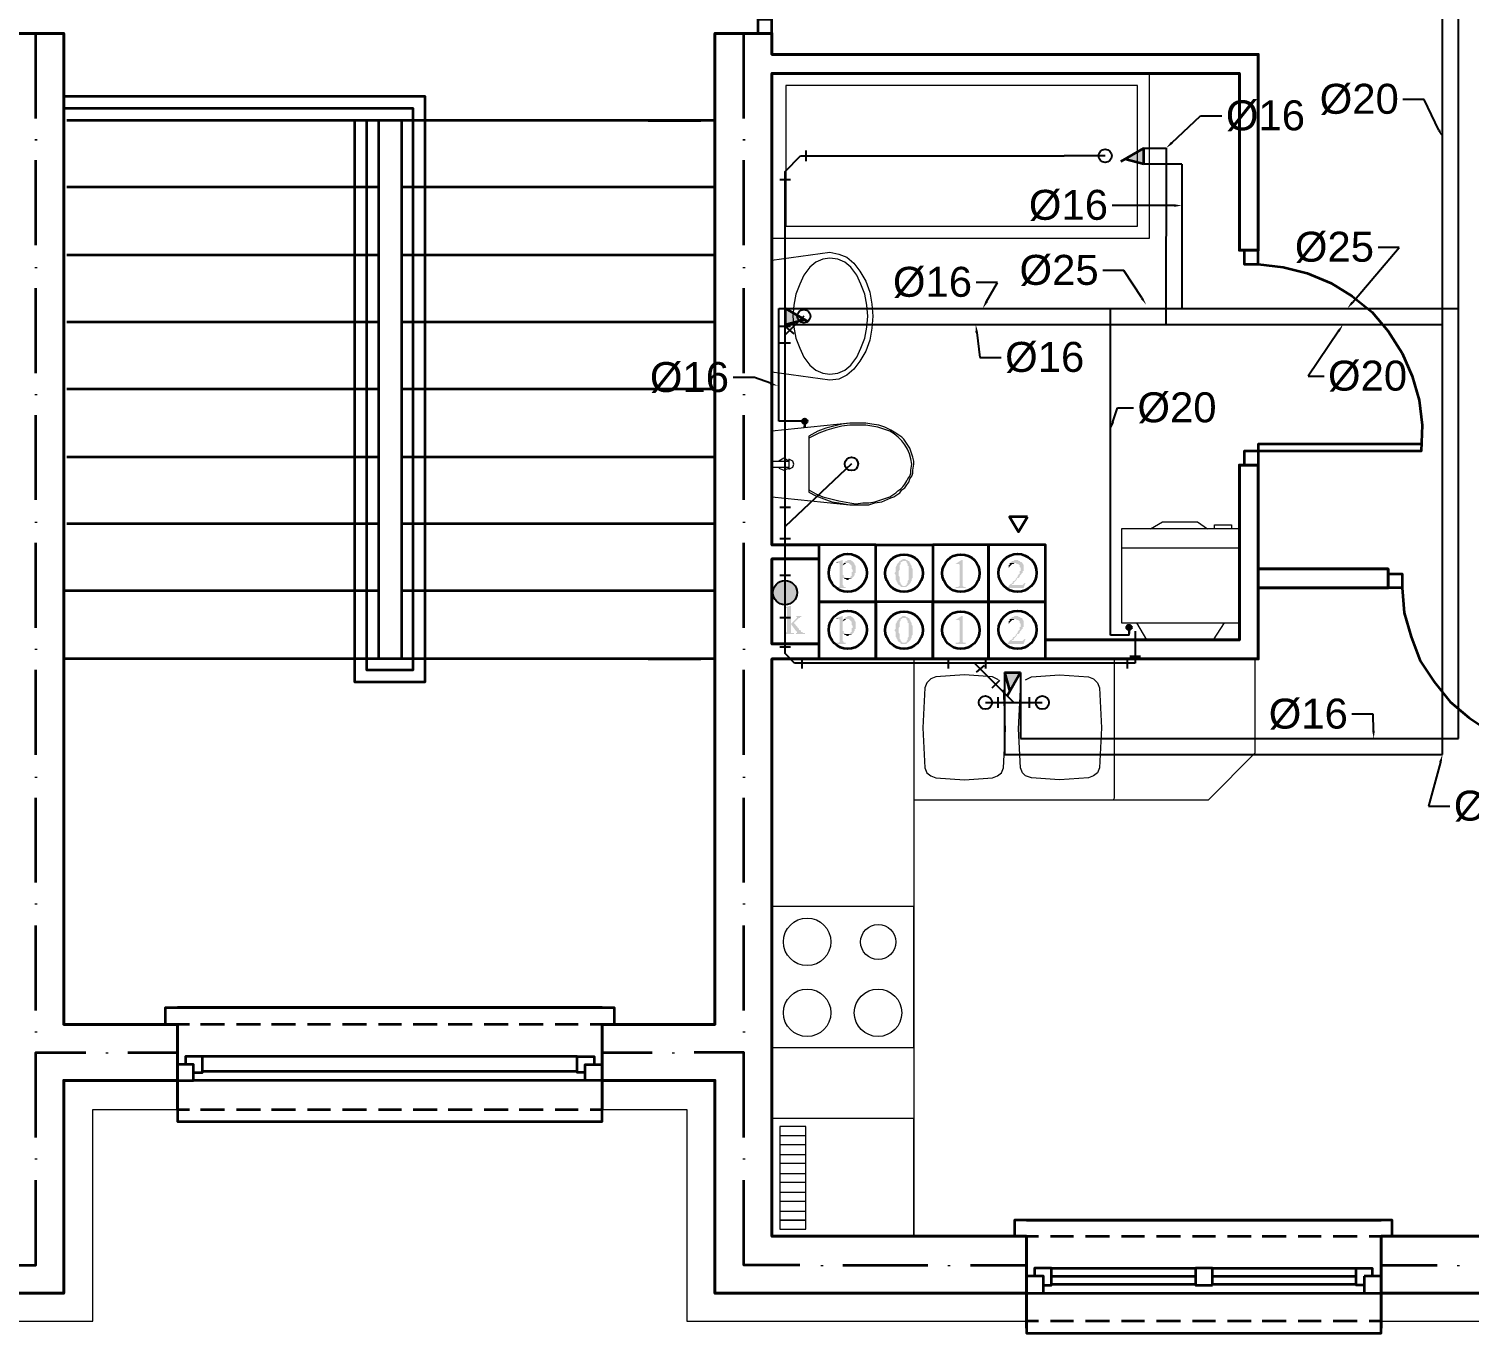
# Model space of a CAD drawing. Header units: millimetres. Extents: x 135 to 13042, y 991 to 8969.
# Drawn here: x 8521 to 9062, y 6294 to 6784 of the extents above; entities that cross this region are included whole.
import ezdxf
from ezdxf import colors
from ezdxf.entities.mleader import LeaderData, LeaderLine
from ezdxf.math import Vec2, Vec3

# ---------------------------------------------------------------- set-up
doc = ezdxf.new("R2010")
doc.units = ezdxf.units.MM
for name, color, linetype in [('baterie', 50, 'Continuous'), ('woda ciepła średnice', 10, 'Continuous'), ('woda zimna średnice', 140, 'Continuous')]:
    doc.layers.add(name, color=color, linetype=linetype)
doc.layers.add('kanalizacja', color=7, linetype='Continuous', true_color=0xb06239)
doc.layers.add('woda ciepła', color=10, linetype='Continuous', lineweight=18)
doc.layers.add('woda zimna', color=140, linetype='Continuous', lineweight=18)
doc.styles.get("Standard").update_dxf_attribs({"font": 'arial.ttf'})

msp = doc.modelspace()

# ---------------------------------------------------------------- hatches: boundary and pattern name
at = {"transparency": 33554559}
for points in [[(8827.09, 6584.25), (8827.09, 6584.25), (8824.84, 6583.49), (8825.21, 6583.12), (8825.59, 6583.12), (8825.96, 6582.75), (8825.96, 6575.62), (8825.96, 6574.87), (8825.96, 6574.5), (8825.96, 6574.5), (8825.59, 6574.12), (8824.84, 6574.12), (8824.84, 6573.75), (8828.21, 6573.75), (8828.21, 6574.12), (8827.46, 6574.12), (8827.46, 6574.5), (8827.09, 6574.87), (8827.09, 6577.49), (8828.21, 6577.49), (8827.84, 6577.87), (8827.46, 6577.87), (8827.46, 6578.62), (8827.09, 6578.62), (8827.09, 6582), (8827.46, 6582.37), (8827.09, 6582.75)], [(8827.46, 6583.12), (8827.46, 6582.75), (8827.09, 6582.75), (8827.46, 6582.37), (8827.84, 6582.75), (8828.21, 6582.75), (8828.21, 6583.12), (8828.96, 6583.12)], [(8829.34, 6584.25), (8828.96, 6584.25), (8828.59, 6583.87), (8828.21, 6583.87), (8827.84, 6583.49), (8827.84, 6583.49), (8827.46, 6583.12), (8829.34, 6583.12), (8829.71, 6582.75), (8830.09, 6582.37), (8830.09, 6582.37), (8830.46, 6582), (8830.46, 6581.25), (8830.46, 6580.87), (8830.84, 6580.5), (8830.84, 6579.75), (8830.46, 6579.75), (8830.46, 6578.25), (8830.09, 6578.25), (8830.09, 6577.87), (8830.09, 6577.87), (8829.71, 6577.49), (8828.96, 6577.49), (8830.46, 6577.12), (8830.46, 6577.49), (8830.84, 6577.49), (8830.84, 6577.87), (8831.21, 6577.87), (8831.21, 6578.25), (8831.59, 6578.62), (8831.59, 6579.37), (8831.96, 6579.37), (8831.96, 6580.87), (8831.96, 6582), (8831.96, 6582), (8831.59, 6582.37), (8831.59, 6582.75), (8831.59, 6582.75), (8831.21, 6583.12), (8831.21, 6583.49), (8830.84, 6583.49), (8830.84, 6583.87), (8830.46, 6583.87), (8830.09, 6584.25), (8829.71, 6584.25)], [(8848.84, 6583.87), (8848.46, 6583.87), (8848.09, 6583.49), (8848.09, 6583.12), (8847.71, 6583.12), (8847.71, 6582.75), (8847.33, 6582.37), (8847.33, 6582), (8847.33, 6582), (8846.96, 6581.62), (8846.96, 6581.25), (8846.96, 6579.75), (8846.58, 6579.37), (8846.58, 6579), (8846.58, 6579), (8846.96, 6578.62), (8846.96, 6577.12), (8846.96, 6576.75), (8847.33, 6576.37), (8847.33, 6576), (8847.33, 6576), (8847.71, 6575.62), (8847.71, 6575.25), (8848.09, 6574.87), (8848.46, 6574.87), (8848.46, 6574.5), (8849.96, 6574.5), (8849.59, 6574.5), (8849.21, 6574.87), (8849.21, 6574.87), (8848.84, 6575.25), (8848.84, 6575.62), (8848.84, 6575.62), (8848.46, 6576), (8848.46, 6577.12), (8848.46, 6577.87), (8848.09, 6578.25), (8848.09, 6579), (8848.09, 6580.12), (8848.46, 6580.5), (8848.46, 6582.37), (8848.84, 6582.75), (8848.84, 6583.49), (8849.21, 6583.49), (8849.59, 6583.87), (8849.96, 6583.87)], [(8849.96, 6584.62), (8849.59, 6584.62), (8849.21, 6584.25), (8848.84, 6584.25), (8848.84, 6583.87), (8850.71, 6583.87), (8851.09, 6583.49), (8851.09, 6583.12), (8851.46, 6582.75), (8851.46, 6582.37), (8851.46, 6582), (8851.84, 6582), (8851.84, 6580.5), (8851.84, 6577.12), (8851.84, 6576.75), (8851.46, 6576.37), (8851.46, 6575.62), (8851.46, 6575.62), (8851.09, 6575.25), (8851.09, 6574.87), (8850.71, 6574.87), (8850.71, 6574.5), (8848.84, 6574.5), (8848.84, 6574.12), (8851.09, 6574.12), (8851.09, 6574.5), (8851.46, 6574.5), (8851.84, 6574.87), (8851.84, 6574.87), (8852.21, 6575.25), (8852.21, 6575.25), (8852.59, 6575.62), (8852.59, 6576), (8852.96, 6576.37), (8852.96, 6576.75), (8852.96, 6577.12), (8853.33, 6577.49), (8853.33, 6579.37), (8853.33, 6580.87), (8853.33, 6580.87), (8852.96, 6581.25), (8852.96, 6582), (8852.96, 6582), (8852.59, 6582.37), (8852.59, 6582.75), (8852.59, 6582.75), (8852.21, 6583.12), (8852.21, 6583.49), (8852.21, 6583.49), (8851.84, 6583.87), (8851.46, 6583.87), (8851.46, 6584.25), (8850.71, 6584.25), (8850.71, 6584.62), (8850.33, 6584.62)], [(8872.08, 6584.25), (8871.71, 6584.25), (8869.46, 6582.75), (8870.58, 6582.75), (8870.96, 6582.37), (8870.96, 6582), (8870.96, 6574.5), (8870.58, 6574.5), (8870.58, 6574.12), (8869.46, 6574.12), (8869.46, 6573.75), (8873.21, 6573.75), (8873.21, 6574.12), (8872.46, 6574.12), (8872.08, 6574.5), (8872.08, 6575.62)], [(8889.71, 6583.12), (8889.71, 6582.37), (8889.33, 6582.37), (8889.33, 6581.25), (8889.33, 6581.25), (8889.71, 6581.62), (8889.71, 6582), (8890.08, 6582), (8890.08, 6582.37), (8890.46, 6582.37), (8890.46, 6582.75), (8891.21, 6582.75), (8891.58, 6583.12), (8891.58, 6583.12)], [(8891.96, 6584.25), (8891.58, 6584.25), (8891.21, 6583.87), (8890.46, 6583.87), (8890.46, 6583.49), (8890.08, 6583.49), (8890.08, 6583.12), (8889.71, 6583.12), (8891.96, 6583.12), (8892.33, 6582.75), (8893.08, 6582.75), (8893.08, 6582.37), (8893.46, 6582.37), (8893.46, 6581.62), (8893.83, 6581.25), (8893.83, 6580.87), (8893.83, 6580.12), (8893.46, 6580.12), (8893.46, 6579), (8893.08, 6579), (8893.08, 6578.62), (8892.7, 6578.25), (8892.7, 6577.87), (8892.7, 6577.87), (8892.33, 6577.49), (8892.33, 6577.49), (8891.96, 6577.12), (8891.96, 6576.75), (8891.58, 6576.75), (8891.58, 6576.37), (8891.21, 6576.37), (8890.83, 6576), (8890.83, 6575.62), (8890.46, 6575.62), (8890.46, 6575.25), (8890.08, 6575.25), (8889.71, 6574.87), (8890.46, 6574.87), (8890.83, 6575.25), (8891.21, 6575.25), (8891.21, 6575.62), (8891.58, 6576), (8891.58, 6576), (8891.96, 6576.37), (8892.33, 6576.75), (8892.33, 6577.12), (8892.7, 6577.49), (8893.08, 6577.49), (8893.46, 6577.87), (8893.46, 6578.25), (8893.83, 6578.62), (8893.83, 6578.62), (8894.21, 6579), (8894.21, 6579.37), (8894.58, 6579.37), (8894.58, 6579.75), (8894.58, 6580.12), (8894.96, 6580.12), (8894.96, 6581.62), (8894.96, 6582.37), (8894.58, 6582.75), (8894.58, 6583.12), (8894.21, 6583.49), (8893.83, 6583.49), (8893.46, 6583.87), (8893.08, 6583.87), (8892.7, 6584.25), (8892.33, 6584.25)], [(8828.21, 6577.49), (8827.09, 6577.49), (8827.46, 6577.49), (8827.84, 6577.12), (8828.21, 6577.12), (8828.59, 6576.75), (8829.34, 6576.75), (8829.34, 6577.12), (8830.46, 6577.12), (8828.96, 6577.49)], [(8895.71, 6575.62), (8895.33, 6575.62), (8894.96, 6575.25), (8894.96, 6575.25), (8894.58, 6574.87), (8889.71, 6574.87), (8889.33, 6574.5), (8889.33, 6574.12), (8888.96, 6574.12), (8888.96, 6573.75), (8894.96, 6573.75)], [(8807.59, 6567), (8807.21, 6567), (8804.96, 6566.25), (8806.09, 6566.25), (8806.09, 6565.88), (8806.09, 6565.5), (8806.09, 6557.25), (8806.09, 6557.25), (8805.71, 6556.87), (8804.96, 6556.87), (8804.96, 6556.5), (8808.71, 6556.5), (8808.71, 6556.87), (8807.59, 6556.87), (8807.59, 6557.25), (8807.59, 6560.25)], [(8812.46, 6563.25), (8809.46, 6563.25), (8809.84, 6562.87), (8809.84, 6562.5), (8809.84, 6562.5), (8809.46, 6562.12), (8809.09, 6561.75), (8807.59, 6560.25), (8809.46, 6557.62), (8809.46, 6557.62), (8809.84, 6557.25), (8809.84, 6556.87), (8809.46, 6556.87), (8809.46, 6556.5), (8812.84, 6556.5), (8812.84, 6556.87), (8812.09, 6556.87), (8811.71, 6557.25), (8811.34, 6557.25), (8811.34, 6557.62), (8810.96, 6558), (8810.59, 6558), (8810.59, 6558.37), (8808.71, 6560.62), (8810.59, 6562.5), (8810.96, 6562.5), (8810.96, 6562.87), (8811.34, 6562.87), (8811.71, 6563.25)], [(8827.09, 6563.25), (8827.09, 6563.25), (8824.84, 6562.5), (8825.21, 6562.12), (8825.59, 6562.12), (8825.96, 6561.75), (8825.96, 6554.62), (8825.96, 6553.87), (8825.96, 6553.5), (8825.96, 6553.5), (8825.59, 6553.13), (8824.84, 6553.13), (8824.84, 6552.75), (8828.21, 6552.75), (8828.21, 6553.13), (8827.46, 6553.13), (8827.46, 6553.5), (8827.09, 6553.87), (8827.09, 6556.5), (8828.21, 6556.5), (8827.84, 6556.87), (8827.46, 6556.87), (8827.46, 6557.62), (8827.09, 6557.62), (8827.09, 6561), (8827.46, 6561.37), (8827.09, 6561.75)], [(8827.46, 6562.12), (8827.46, 6561.75), (8827.09, 6561.75), (8827.46, 6561.37), (8827.84, 6561.75), (8828.21, 6561.75), (8828.21, 6562.12), (8828.96, 6562.12)], [(8829.34, 6563.25), (8828.96, 6563.25), (8828.59, 6562.87), (8828.21, 6562.87), (8827.84, 6562.5), (8827.84, 6562.5), (8827.46, 6562.12), (8829.34, 6562.12), (8829.71, 6561.75), (8830.09, 6561.37), (8830.09, 6561.37), (8830.46, 6561), (8830.46, 6560.25), (8830.46, 6559.87), (8830.84, 6559.5), (8830.84, 6558.75), (8830.46, 6558.75), (8830.46, 6557.25), (8830.09, 6557.25), (8830.09, 6556.87), (8830.09, 6556.87), (8829.71, 6556.5), (8828.96, 6556.5), (8830.46, 6556.13), (8830.46, 6556.5), (8830.84, 6556.5), (8830.84, 6556.87), (8831.21, 6556.87), (8831.21, 6557.25), (8831.59, 6557.62), (8831.59, 6558.37), (8831.96, 6558.37), (8831.96, 6559.87), (8831.96, 6561), (8831.96, 6561), (8831.59, 6561.37), (8831.59, 6561.75), (8831.59, 6561.75), (8831.21, 6562.12), (8831.21, 6562.5), (8830.84, 6562.5), (8830.84, 6562.87), (8830.46, 6562.87), (8830.09, 6563.25), (8829.71, 6563.25)], [(8848.84, 6562.5), (8848.46, 6562.5), (8848.09, 6562.12), (8848.09, 6561.75), (8847.71, 6561.75), (8847.71, 6561.37), (8847.33, 6561), (8847.33, 6560.62), (8847.33, 6560.62), (8846.96, 6560.25), (8846.96, 6559.87), (8846.96, 6558.37), (8846.58, 6558), (8846.58, 6557.62), (8846.58, 6557.62), (8846.96, 6557.25), (8846.96, 6555.75), (8846.96, 6555.38), (8847.33, 6555), (8847.33, 6554.62), (8847.33, 6554.62), (8847.71, 6554.25), (8847.71, 6553.87), (8848.09, 6553.5), (8848.46, 6553.5), (8848.46, 6553.13), (8849.96, 6553.13), (8849.59, 6553.13), (8849.21, 6553.5), (8849.21, 6553.5), (8848.84, 6553.87), (8848.84, 6554.25), (8848.84, 6554.25), (8848.46, 6554.62), (8848.46, 6555.75), (8848.46, 6556.5), (8848.09, 6556.87), (8848.09, 6557.62), (8848.09, 6558.75), (8848.46, 6559.13), (8848.46, 6561), (8848.84, 6561.37), (8848.84, 6562.12), (8849.21, 6562.12), (8849.59, 6562.5), (8849.96, 6562.5)], [(8849.96, 6563.25), (8849.59, 6563.25), (8849.21, 6562.87), (8848.84, 6562.87), (8848.84, 6562.5), (8850.71, 6562.5), (8851.09, 6562.12), (8851.09, 6561.75), (8851.46, 6561.37), (8851.46, 6561), (8851.46, 6560.62), (8851.84, 6560.62), (8851.84, 6559.13), (8851.84, 6555.75), (8851.84, 6555.38), (8851.46, 6555), (8851.46, 6554.25), (8851.46, 6554.25), (8851.09, 6553.87), (8851.09, 6553.5), (8850.71, 6553.5), (8850.71, 6553.13), (8848.84, 6553.13), (8848.84, 6552.75), (8851.09, 6552.75), (8851.09, 6553.13), (8851.46, 6553.13), (8851.84, 6553.5), (8851.84, 6553.5), (8852.21, 6553.87), (8852.21, 6553.87), (8852.59, 6554.25), (8852.59, 6554.62), (8852.96, 6555), (8852.96, 6555.38), (8852.96, 6555.75), (8853.33, 6556.13), (8853.33, 6558), (8853.33, 6559.5), (8853.33, 6559.5), (8852.96, 6559.87), (8852.96, 6560.62), (8852.96, 6560.62), (8852.59, 6561), (8852.59, 6561.37), (8852.59, 6561.37), (8852.21, 6561.75), (8852.21, 6562.12), (8852.21, 6562.12), (8851.84, 6562.5), (8851.46, 6562.5), (8851.46, 6562.87), (8850.71, 6562.87), (8850.71, 6563.25), (8850.33, 6563.25)], [(8872.08, 6563.25), (8871.71, 6563.25), (8869.46, 6561.75), (8870.58, 6561.75), (8870.96, 6561.37), (8870.96, 6561), (8870.96, 6553.5), (8870.58, 6553.5), (8870.58, 6553.13), (8869.46, 6553.13), (8869.46, 6552.75), (8873.21, 6552.75), (8873.21, 6553.13), (8872.46, 6553.13), (8872.08, 6553.5), (8872.08, 6554.62)], [(8889.71, 6562.12), (8889.71, 6561.37), (8889.33, 6561.37), (8889.33, 6560.25), (8889.33, 6560.25), (8889.71, 6560.62), (8889.71, 6561), (8890.08, 6561), (8890.08, 6561.37), (8890.46, 6561.37), (8890.46, 6561.75), (8891.21, 6561.75), (8891.58, 6562.12), (8891.58, 6562.12)], [(8891.96, 6563.25), (8891.58, 6563.25), (8891.21, 6562.87), (8890.46, 6562.87), (8890.46, 6562.5), (8890.08, 6562.5), (8890.08, 6562.12), (8889.71, 6562.12), (8891.96, 6562.12), (8892.33, 6561.75), (8893.08, 6561.75), (8893.08, 6561.37), (8893.46, 6561.37), (8893.46, 6560.62), (8893.83, 6560.25), (8893.83, 6559.87), (8893.83, 6559.13), (8893.46, 6559.13), (8893.46, 6558), (8893.08, 6558), (8893.08, 6557.62), (8892.7, 6557.25), (8892.7, 6556.87), (8892.7, 6556.87), (8892.33, 6556.5), (8892.33, 6556.5), (8891.96, 6556.13), (8891.96, 6555.75), (8891.58, 6555.75), (8891.58, 6555.38), (8891.21, 6555.38), (8890.83, 6555), (8890.83, 6554.62), (8890.46, 6554.62), (8890.46, 6554.25), (8890.08, 6554.25), (8889.71, 6553.87), (8890.46, 6553.87), (8890.83, 6554.25), (8891.21, 6554.25), (8891.21, 6554.62), (8891.58, 6555), (8891.58, 6555), (8891.96, 6555.38), (8892.33, 6555.75), (8892.33, 6556.13), (8892.7, 6556.5), (8893.08, 6556.5), (8893.46, 6556.87), (8893.46, 6557.25), (8893.83, 6557.62), (8893.83, 6557.62), (8894.21, 6558), (8894.21, 6558.37), (8894.58, 6558.37), (8894.58, 6558.75), (8894.58, 6559.13), (8894.96, 6559.13), (8894.96, 6560.62), (8894.96, 6561.37), (8894.58, 6561.75), (8894.58, 6562.12), (8894.21, 6562.5), (8893.83, 6562.5), (8893.46, 6562.87), (8893.08, 6562.87), (8892.7, 6563.25), (8892.33, 6563.25)], [(8828.21, 6556.5), (8827.09, 6556.5), (8827.46, 6556.5), (8827.84, 6556.13), (8828.21, 6556.13), (8828.59, 6555.75), (8829.34, 6555.75), (8829.34, 6556.13), (8830.46, 6556.13), (8828.96, 6556.5)], [(8895.71, 6554.62), (8895.33, 6554.62), (8894.96, 6554.25), (8894.96, 6554.25), (8894.58, 6553.87), (8889.71, 6553.87), (8889.33, 6553.5), (8889.33, 6553.13), (8888.96, 6553.13), (8888.96, 6552.75), (8894.96, 6552.75)]]:
    msp.add_hatch(color=256, dxfattribs=at).paths.add_polyline_path(points)
at = {"layer": 'baterie', "lineweight": 35}
h = msp.add_hatch(color=256, dxfattribs=at)
h.dxf.hatch_style = 1
h.paths.add_polyline_path([(8933, 6734.64), (8940.12, 6732.75), (8940.12, 6738.75)])
h = msp.add_hatch(color=256, dxfattribs=at)
h.dxf.hatch_style = 1
h.paths.add_polyline_path([(8805.62, 6678.62), (8805.62, 6672.62), (8812.74, 6674.5)])
h = msp.add_hatch(color=256, dxfattribs=at)
h.dxf.hatch_style = 1
h.paths.add_polyline_path([(8893.85, 6541.98), (8887.85, 6541.98), (8889.74, 6534.85)])
at = {"layer": 'kanalizacja', "lineweight": 25}
h = msp.add_hatch(color=256, dxfattribs=at)
h.dxf.hatch_style = 1
h.paths.add_polyline_path([(8805.39, 6571.97), (8805.39, 6576.5, 0.414214), (8800.87, 6571.97, 0.414214), (8805.39, 6567.45)])
h.paths.add_polyline_path([(8805.39, 6576.5), (8805.39, 6571.97), (8805.39, 6567.45, 0.414214), (8809.92, 6571.97, 0.414214)])
at = {"layer": 'woda zimna', "lineweight": 25}
h = msp.add_hatch(color=256, dxfattribs=at)
h.dxf.hatch_style = 1
edge = h.paths.add_edge_path()
edge.add_arc((8812.77, 6636.28), 1, 0, 360)
h = msp.add_hatch(color=256, dxfattribs=at)
h.dxf.hatch_style = 1
edge = h.paths.add_edge_path()
edge.add_arc((8934.56, 6558.92), 1, 0, 360)

# ---------------------------------------------------------------- linework, layer by layer
at = {"lineweight": 35}
for points in [[(8795.21, 6781.85), (8800.47, 6781.85), (8800.47, 6787.1), (8795.21, 6787.1)], [(8921.2, 6773.98), (8941.08, 6773.98)], [(8941.83, 6766.86), (8921.95, 6766.86)], [(8983.07, 6754.11), (8983.07, 6734.24)], [(8975.95, 6733.49), (8975.95, 6753.36)], [(8896.46, 6600.37), (8889.71, 6600.37), (8893.08, 6594.75)], [(8818.09, 6589.87), (8818.09, 6568.5), (8839.46, 6568.5), (8839.46, 6589.87), (8860.84, 6589.87), (8860.84, 6568.5), (8839.46, 6568.5), (8839.46, 6589.87)], [(8860.84, 6589.87), (8860.84, 6568.5), (8881.83, 6568.5), (8881.83, 6589.87)], [(8881.83, 6589.87), (8881.83, 6568.5), (8903.21, 6568.5), (8903.21, 6589.87)], [(8818.09, 6568.5), (8818.09, 6547.13), (8839.46, 6547.13), (8839.46, 6568.5)], [(8839.46, 6568.5), (8839.46, 6547.13), (8860.83, 6547.13), (8860.83, 6568.5)], [(8860.84, 6568.5), (8860.84, 6547.13), (8881.83, 6547.13), (8881.83, 6568.5)], [(8881.83, 6568.5), (8881.83, 6547.13), (8903.21, 6547.13), (8903.21, 6568.5)], [(8921.2, 6554.25), (8941.08, 6554.25)], [(8965.83, 6312.02), (8965.83, 6318.39), (8962.45, 6318.39), (8959.45, 6318.39), (8959.45, 6312.02), (8962.45, 6312.02)], [(8896.08, 6315.39), (8896.08, 6309.02), (8902.46, 6309.02), (8902.46, 6315.39)], [(9022.82, 6315.39), (9022.82, 6309.02), (9029.2, 6309.02), (9029.2, 6315.39)]]:
    msp.add_lwpolyline(points, close=True, dxfattribs=at)
at = {"lineweight": 40}
for points in [[(8495.99, 6589.87), (8513.61, 6589.87), (8513.61, 6766.86), (8338.13, 6766.86), (8338.13, 6700.48), (8331, 6700.48), (8331, 6773.98), (8513.61, 6773.98), (8513.61, 6781.85), (8534.61, 6781.85), (8534.61, 6409.89), (8577.36, 6409.89), (8577.36, 6378.02)], [(8818.09, 6589.87), (8800.47, 6589.87), (8800.47, 6766.86), (8975.95, 6766.86), (8975.95, 6700.48), (8983.07, 6700.48), (8983.07, 6773.98), (8800.47, 6773.98), (8800.47, 6781.85), (8779.09, 6781.85), (8779.09, 6409.89), (8736.72, 6409.89), (8736.72, 6378.02)], [(8800.47, 6663.74), (8800.47, 6624)], [(9249.68, 6431.26), (9249.68, 6463.13), (9145.81, 6463.13), (9145.81, 6636.74), (9124.81, 6636.74), (9124.81, 6330.39), (9029.2, 6330.39), (9029.2, 6298.52)], [(8896.08, 6298.52), (8896.08, 6330.39), (8800.47, 6330.39), (8800.47, 6547.12), (8983.07, 6547.12), (8983.07, 6619.87), (8975.95, 6619.87), (8975.95, 6554.25), (8903.21, 6554.25)], [(8818.09, 6552.75), (8800.47, 6552.75), (8800.47, 6584.62), (8818.09, 6584.62)], [(8983.07, 6580.87), (9031.82, 6580.87), (9031.82, 6573.75), (8983.07, 6573.75)], [(9029.2, 6309.02), (9145.81, 6309.02), (9145.81, 6441.76), (9249.68, 6441.76)], [(8418, 6309.02), (8534.61, 6309.02), (8534.61, 6388.89), (8577.36, 6388.89)], [(8896.08, 6309.02), (8779.09, 6309.02), (8779.09, 6388.89), (8736.72, 6388.89)]]:
    msp.add_lwpolyline(points, dxfattribs=at)
at = {"lineweight": 35}
for points in [[(8524.12, 6749.98), (8524.12, 6781.85)], [(8789.97, 6749.98), (8789.97, 6781.85)], [(8950.45, 6766.86), (8970.32, 6766.86)], [(8643.73, 6749.23), (8643.73, 6538.5), (8670.35, 6538.5), (8670.35, 6758.23), (8534.61, 6758.23)], [(8800.47, 6734.24), (8800.47, 6754.11)], [(8648.23, 6749.23), (8648.23, 6543), (8665.85, 6543), (8665.85, 6753.73), (8534.61, 6753.73)], [(8779.09, 6749.23), (8535.74, 6749.23)], [(8652.73, 6749.23), (8652.73, 6547.12)], [(8661.35, 6749.23), (8661.35, 6547.12)], [(8753.97, 6749.23), (8773.84, 6749.23)], [(8524.12, 6742.11), (8524.12, 6741.73)], [(8789.97, 6742.11), (8789.97, 6741.73)], [(8524.12, 6702.36), (8524.12, 6734.24)], [(8789.97, 6702.36), (8789.97, 6734.24)], [(8652.73, 6724.11), (8535.74, 6724.11)], [(8779.09, 6724.11), (8661.35, 6724.11)], [(8980.45, 6695.24), (8983.07, 6695.24), (8983.07, 6700.48), (8977.82, 6700.48), (8977.82, 6695.24), (8983.07, 6695.24), (8992.45, 6694.11), (9001.45, 6691.86), (9010.45, 6688.11), (9018.32, 6683.24), (9025.82, 6677.24), (9031.82, 6670.11), (9037.07, 6661.86), (9040.82, 6653.24), (9043.45, 6644.24), (9044.57, 6634.87), (9044.19, 6625.12), (8983.07, 6625.12), (8977.82, 6625.12), (8977.82, 6619.87)], [(8652.73, 6698.61), (8535.74, 6698.61)], [(8779.09, 6698.61), (8661.35, 6698.61)], [(8524.12, 6694.11), (8524.12, 6693.74)], [(8789.97, 6694.11), (8789.97, 6693.74)], [(8524.12, 6654.36), (8524.12, 6686.24)], [(8789.97, 6654.36), (8789.97, 6686.24)], [(8652.73, 6673.49), (8535.74, 6673.49)], [(8779.09, 6673.49), (8661.35, 6673.49)], [(8524.12, 6646.49), (8524.12, 6646.12)], [(8652.73, 6648.36), (8535.74, 6648.36)], [(8779.09, 6648.36), (8661.35, 6648.36)], [(8789.97, 6646.49), (8789.97, 6646.12)], [(8524.12, 6606.74), (8524.12, 6638.61)], [(8789.97, 6606.74), (8789.97, 6638.61)], [(9044.19, 6627.74), (8983.07, 6627.74), (8983.07, 6619.87)], [(8652.73, 6622.87), (8535.74, 6622.87)], [(8779.09, 6622.87), (8661.35, 6622.87)], [(8800.47, 6601.5), (8800.47, 6621.37)], [(8975.95, 6619.87), (8975.95, 6600.75)], [(8524.12, 6598.5), (8524.12, 6598.12)], [(8652.73, 6597.74), (8535.74, 6597.74)], [(8779.09, 6597.74), (8661.35, 6597.74)], [(8789.97, 6598.5), (8789.97, 6598.12)], [(8524.12, 6558.75), (8524.12, 6590.62)], [(8789.97, 6558.75), (8789.97, 6590.62)], [(9037.07, 6576.37), (9037.07, 6573.75), (9031.82, 6573.75), (9031.82, 6579), (9037.07, 6579), (9037.07, 6573.75), (9037.82, 6564.37), (9040.44, 6555.38), (9043.82, 6546.38), (9049.07, 6538.5), (9055.07, 6531), (9062.19, 6525), (9070.07, 6519.75), (9079.07, 6516), (9088.07, 6513.38), (9097.44, 6512.25), (9106.81, 6512.62), (9106.81, 6573.75), (9106.81, 6579), (9112.06, 6579)], [(8652.73, 6572.62), (8534.61, 6572.62)], [(8779.09, 6572.62), (8661.35, 6572.62)], [(9002.2, 6573.75), (9022.07, 6573.75)], [(8524.12, 6550.87), (8524.12, 6550.5)], [(8789.97, 6550.87), (8789.97, 6550.5)], [(8779.09, 6547.12), (8534.61, 6547.12)], [(8773.09, 6547.12), (8753.22, 6547.12)], [(8753.97, 6547.12), (8773.84, 6547.12)], [(8863.46, 6547.12), (8883.33, 6547.12)], [(8921.95, 6547.12), (8941.83, 6547.12)], [(8931.33, 6547.12), (8931.33, 6546.75)], [(8524.12, 6511.13), (8524.12, 6543)], [(8789.97, 6511.13), (8789.97, 6543)], [(8524.12, 6502.88), (8524.12, 6502.5)], [(8789.97, 6502.88), (8789.97, 6502.5)], [(8524.12, 6463.13), (8524.12, 6495)], [(8789.97, 6463.13), (8789.97, 6495)], [(8524.12, 6455.26), (8524.12, 6454.88)], [(8789.97, 6455.26), (8789.97, 6454.88)], [(8524.12, 6415.13), (8524.12, 6447.01)], [(8789.97, 6415.13), (8789.97, 6447.01)], [(8581.86, 6409.89), (8572.86, 6409.89), (8572.86, 6416.26), (8741.22, 6416.26), (8741.22, 6409.89), (8732.22, 6409.89)], [(8736.72, 6416.26), (8577.36, 6416.26)], [(8577.36, 6409.89), (8577.36, 6373.51), (8736.72, 6373.51), (8736.72, 6409.89)], [(8594.98, 6409.89), (8585.98, 6409.89)], [(8608.48, 6409.89), (8599.48, 6409.89)], [(8621.61, 6409.89), (8612.61, 6409.89)], [(8634.73, 6409.89), (8626.1, 6409.89)], [(8648.23, 6409.89), (8639.23, 6409.89)], [(8661.35, 6409.89), (8652.73, 6409.89)], [(8674.85, 6409.89), (8665.85, 6409.89)], [(8687.97, 6409.89), (8678.97, 6409.89)], [(8701.47, 6409.89), (8692.48, 6409.89)], [(8714.59, 6409.89), (8705.6, 6409.89)], [(8727.72, 6409.89), (8719.1, 6409.89)], [(8773.09, 6409.89), (8753.22, 6409.89)], [(8524.12, 6407.26), (8524.12, 6406.89)], [(8789.97, 6407.26), (8789.97, 6406.89)], [(8524.12, 6367.52), (8524.12, 6399.38), (8542.86, 6399.38)], [(8550.74, 6399.38), (8550.74, 6399.01)], [(8558.61, 6399.38), (8577.36, 6399.38)], [(8583.36, 6391.89), (8586.73, 6391.89), (8586.73, 6397.89), (8580.36, 6397.89), (8580.36, 6394.89)], [(8727.35, 6397.89), (8586.73, 6397.89)], [(8730.34, 6391.89), (8727.35, 6391.89), (8727.35, 6397.89), (8733.72, 6397.89), (8733.72, 6394.89)], [(8736.72, 6399.38), (8755.47, 6399.38)], [(8763.34, 6399.38), (8763.34, 6399.01)], [(8789.97, 6367.52), (8789.97, 6399.38), (8771.22, 6399.38)], [(8577.36, 6388.89), (8583.36, 6388.89), (8583.36, 6394.89), (8577.36, 6394.89)], [(8727.35, 6392.26), (8586.73, 6392.26)], [(8736.72, 6388.89), (8730.34, 6388.89), (8730.34, 6394.89), (8736.72, 6394.89)], [(8730.34, 6388.89), (8583.36, 6388.89)], [(8577.36, 6378.02), (8581.86, 6378.02)], [(8585.98, 6378.02), (8594.98, 6378.02)], [(8599.48, 6378.02), (8608.48, 6378.02)], [(8612.61, 6378.02), (8621.61, 6378.02)], [(8626.1, 6378.02), (8634.73, 6378.02)], [(8639.23, 6378.02), (8648.23, 6378.02)], [(8652.73, 6378.02), (8661.35, 6378.02)], [(8665.85, 6378.02), (8674.85, 6378.02)], [(8678.97, 6378.02), (8687.97, 6378.02)], [(8692.48, 6378.02), (8701.47, 6378.02)], [(8705.6, 6378.02), (8714.59, 6378.02)], [(8719.1, 6378.02), (8727.72, 6378.02)], [(8732.22, 6378.02), (8736.72, 6378.02)], [(8524.12, 6359.64), (8524.12, 6359.27)], [(8789.97, 6359.64), (8789.97, 6359.27)], [(8502.74, 6319.52), (8524.12, 6319.52), (8524.12, 6351.39)], [(8810.96, 6319.52), (8789.97, 6319.52), (8789.97, 6351.39)], [(9024.69, 6330.39), (9033.32, 6330.39), (9033.32, 6336.39), (8891.58, 6336.39), (8891.58, 6330.39), (8900.58, 6330.39)], [(8896.08, 6336.39), (9029.2, 6336.39)], [(8882.58, 6330.39), (8862.71, 6330.39)], [(8896.08, 6295.89), (8896.08, 6330.39), (8896.08, 6294.02), (9029.2, 6294.02), (9029.2, 6330.39), (9029.2, 6295.89)], [(8905.08, 6330.39), (8913.71, 6330.39)], [(8918.2, 6330.39), (8927.2, 6330.39)], [(8931.7, 6330.39), (8940.33, 6330.39)], [(8944.83, 6330.39), (8953.82, 6330.39)], [(8958.33, 6330.39), (8966.95, 6330.39)], [(8971.45, 6330.39), (8980.45, 6330.39)], [(8984.58, 6330.39), (8993.57, 6330.39)], [(8998.07, 6330.39), (9006.7, 6330.39)], [(9011.2, 6330.39), (9020.2, 6330.39)], [(8819.21, 6319.52), (8819.21, 6319.14)], [(8827.09, 6319.52), (8858.96, 6319.52)], [(8866.83, 6319.52), (8866.83, 6319.14)], [(8875.08, 6319.52), (8896.08, 6319.52)], [(8905.45, 6318.39), (8899.08, 6318.39), (8899.08, 6315.39)], [(8902.45, 6312.02), (8905.45, 6312.02), (8905.45, 6318.39), (8959.45, 6318.39)], [(8965.83, 6318.39), (9019.82, 6318.39)], [(9022.82, 6312.02), (9019.82, 6312.02), (9019.82, 6318.39), (9025.82, 6318.39), (9025.82, 6315.39)], [(9029.2, 6319.52), (9050.19, 6319.52)], [(9058.07, 6319.52), (9058.07, 6319.14)], [(8905.45, 6315.39), (8959.45, 6315.39)], [(8905.45, 6312.4), (8959.45, 6312.4)], [(8965.83, 6315.39), (9019.82, 6315.39)], [(8965.83, 6312.4), (9019.82, 6312.4)], [(8902.45, 6309.02), (9022.82, 6309.02)], [(8900.58, 6298.52), (8896.08, 6298.52)], [(8913.71, 6298.52), (8905.08, 6298.52)], [(8927.2, 6298.52), (8918.2, 6298.52)], [(8940.33, 6298.52), (8931.7, 6298.52)], [(8953.82, 6298.52), (8944.83, 6298.52)], [(8966.95, 6298.52), (8958.33, 6298.52)], [(8980.45, 6298.52), (8971.45, 6298.52)], [(8993.57, 6298.52), (8984.58, 6298.52)], [(9006.7, 6298.52), (8998.07, 6298.52)], [(9020.2, 6298.52), (9011.2, 6298.52)], [(9029.2, 6298.52), (9024.69, 6298.52)]]:
    msp.add_lwpolyline(points, dxfattribs=at)
at = {"lineweight": 9}
for points in [[(8942.2, 6704.99), (8942.2, 6766.86), (8800.47, 6766.86), (8800.47, 6704.99)], [(8937.7, 6709.48), (8937.7, 6762.36), (8805.71, 6762.36), (8805.71, 6709.48)], [(8800.47, 6696.74), (8822.21, 6699.74), (8825.59, 6698.99), (8828.59, 6697.86), (8831.21, 6695.61), (8833.46, 6692.61), (8835.71, 6688.86), (8837.21, 6684.74), (8837.96, 6680.24), (8838.34, 6675.74), (8837.96, 6671.24), (8837.21, 6666.74), (8835.71, 6662.62), (8833.46, 6658.87), (8831.21, 6655.87), (8828.59, 6653.62), (8825.59, 6652.11), (8822.21, 6651.74), (8800.47, 6654.74)], [(8836.09, 6679.86), (8835.34, 6683.99), (8833.84, 6687.74), (8832.34, 6691.11), (8830.09, 6694.11), (8827.84, 6695.99), (8825.21, 6697.11), (8822.21, 6697.49), (8819.59, 6697.11), (8816.96, 6695.99), (8814.71, 6694.11), (8812.46, 6691.11), (8810.96, 6687.74), (8809.46, 6683.99), (8808.71, 6679.86), (8808.34, 6675.74), (8808.71, 6671.61), (8809.46, 6667.49), (8810.96, 6663.74), (8812.46, 6660.37), (8814.71, 6657.36), (8816.96, 6655.49), (8819.59, 6654.36), (8822.21, 6653.99), (8825.21, 6654.36), (8827.84, 6655.49), (8830.09, 6657.36), (8832.34, 6660.37), (8833.84, 6663.74), (8835.34, 6667.49), (8836.09, 6671.61), (8836.46, 6675.74)], [(8806.84, 6622.12), (8806.84, 6618.37), (8808.34, 6619.12), (8808.71, 6620.24), (8808.34, 6621.37)], [(8975.95, 6595.87), (8931.7, 6595.87), (8931.7, 6560.62), (8975.95, 6560.62)], [(8853.71, 6546.38), (8853.71, 6495), (8853.71, 6494.26), (8854.46, 6494.26), (8927.95, 6494.26), (8928.7, 6494.26), (8929.08, 6495), (8929.08, 6546.38), (8928.7, 6547.12), (8927.95, 6547.12), (8853.71, 6547.12)], [(8800.47, 6454.13), (8800.47, 6401.26), (8853.71, 6401.26), (8853.71, 6454.13)], [(8800.47, 6374.64), (8800.47, 6330.39), (8853.71, 6330.39), (8853.71, 6374.64)], [(8803.47, 6371.64), (8803.47, 6333.02), (8813.22, 6333.02), (8813.22, 6371.64)], [(8813.22, 6336.39), (8803.47, 6336.39)]]:
    msp.add_lwpolyline(points, close=True, dxfattribs=at)
for points in [[(8800.47, 6654.74), (8800.47, 6654.36)], [(8829.71, 6635.62), (8800.47, 6632.61), (8800.47, 6607.87), (8829.71, 6604.87), (8836.84, 6604.87), (8839.09, 6605.62), (8841.71, 6605.99), (8845.09, 6607.49), (8846.21, 6607.87), (8847.33, 6608.62), (8848.46, 6609.37), (8849.21, 6610.5), (8850.33, 6611.25), (8851.09, 6612.37), (8851.84, 6613.49), (8852.21, 6614.62), (8852.96, 6615.74), (8853.33, 6616.87), (8853.33, 6617.99), (8853.71, 6620.24), (8853.71, 6621.37), (8853.33, 6622.87), (8852.96, 6624), (8852.59, 6625.12), (8852.21, 6626.24), (8851.46, 6627.37), (8850.71, 6628.49), (8849.96, 6629.62), (8849.21, 6630.37), (8848.09, 6631.12), (8846.96, 6631.87), (8845.09, 6632.99)], [(8853.71, 6620.24), (8853.71, 6621.37), (8853.33, 6622.87), (8852.96, 6624), (8852.59, 6625.12), (8852.21, 6626.24), (8851.46, 6627.37), (8850.71, 6628.49), (8849.96, 6629.62), (8849.21, 6630.37), (8848.09, 6631.12), (8846.96, 6631.87), (8845.09, 6632.99), (8842.84, 6634.12), (8840.58, 6634.87), (8837.96, 6635.24), (8835.71, 6635.62), (8829.71, 6635.62), (8826.71, 6635.24), (8823.71, 6634.49), (8820.71, 6633.74), (8817.71, 6632.61), (8814.34, 6630.74), (8814.34, 6609.74), (8816.96, 6608.25), (8819.96, 6607.12), (8822.96, 6605.99), (8825.59, 6605.62), (8829.71, 6604.87)], [(8800.47, 6617.99), (8800.84, 6617.99), (8800.84, 6622.49), (8800.47, 6622.49)], [(8800.84, 6621.37), (8806.84, 6621.37), (8804.96, 6622.49), (8803.09, 6621.37)], [(8800.84, 6619.12), (8806.84, 6619.12)], [(8803.09, 6618.74), (8804.96, 6617.99), (8806.84, 6618.74)], [(8942.58, 6595.87), (8947.08, 6598.5), (8960.2, 6598.5), (8963.95, 6595.87)], [(8966.57, 6595.87), (8966.57, 6597.37), (8972.95, 6597.37), (8972.95, 6595.87)], [(8931.7, 6588.75), (8975.95, 6588.75)], [(8937.33, 6560.62), (8941.08, 6554.25), (8966.2, 6554.25), (8970.32, 6560.62)], [(8853.71, 6547.12), (8853.71, 6330.39)], [(8853.71, 6494.26), (8964.33, 6494.26), (8981.95, 6511.88), (8981.95, 6547.12)], [(8885.58, 6539.25), (8883.33, 6540.38), (8872.83, 6541.12), (8861.96, 6540.38), (8860.08, 6539.63), (8858.59, 6538.12), (8857.84, 6536.25), (8857.08, 6521.25), (8857.84, 6506.25), (8858.59, 6504.38), (8860.08, 6503.25), (8861.96, 6502.5), (8872.83, 6501.75), (8883.33, 6502.5), (8885.21, 6503.25), (8886.71, 6504.38), (8887.46, 6506.25), (8888.21, 6520.88), (8887.46, 6535.5)], [(8895.71, 6539.25), (8897.96, 6540.38), (8908.45, 6541.12), (8919.33, 6540.38), (8921.2, 6539.63), (8922.7, 6538.12), (8923.46, 6536.25), (8924.2, 6521.25), (8923.46, 6506.25), (8922.7, 6504.38), (8921.2, 6503.25), (8919.33, 6502.5), (8908.45, 6501.75), (8897.96, 6502.5), (8895.71, 6503.25), (8894.58, 6504.38), (8893.83, 6506.25), (8893.08, 6520.88), (8893.83, 6535.5)], [(9029.2, 6298.52), (9156.69, 6298.52), (9156.69, 6431.26), (9249.68, 6431.26)], [(8418, 6298.52), (8545.48, 6298.52), (8545.48, 6378.02), (8577.36, 6378.02)], [(8736.72, 6378.02), (8768.59, 6378.02), (8768.59, 6298.52), (8896.08, 6298.52)], [(8803.47, 6368.27), (8813.22, 6368.27)], [(8803.47, 6364.89), (8813.22, 6364.89)], [(8803.47, 6361.14), (8813.22, 6361.14)], [(8803.47, 6357.77), (8813.22, 6357.77)], [(8803.47, 6354.01), (8813.22, 6354.01)], [(8803.47, 6350.64), (8813.22, 6350.64)], [(8803.47, 6346.89), (8813.22, 6346.89)], [(8803.47, 6343.52), (8813.22, 6343.52)], [(8803.47, 6339.77), (8813.22, 6339.77)], [(8803.47, 6333.02), (8813.22, 6333.02)]]:
    msp.add_lwpolyline(points, dxfattribs=at)
msp.add_lwpolyline([(8814.34, 6610.5), (8816.96, 6608.99), (8819.59, 6607.87), (8822.59, 6607.12), (8825.59, 6606.37), (8829.71, 6605.62), (8831.96, 6605.25), (8834.58, 6605.62), (8836.84, 6605.62), (8839.09, 6605.99), (8841.34, 6606.74), (8844.71, 6607.87), (8845.84, 6608.62), (8846.96, 6609.37), (8847.71, 6610.12), (8848.84, 6610.87), (8849.59, 6611.62), (8850.33, 6612.74), (8851.09, 6613.87), (8851.46, 6614.62), (8852.21, 6615.74), (8852.59, 6616.87), (8852.59, 6617.99), (8852.96, 6620.24, 0.253128), (8844.71, 6632.61), (8842.46, 6633.37), (8840.21, 6634.12), (8837.96, 6634.49), (8835.71, 6634.87), (8829.71, 6634.87), (8826.71, 6634.49), (8823.71, 6633.74), (8821.09, 6632.99), (8818.09, 6631.87), (8814.34, 6629.99)], format="xyb", dxfattribs=at)
at = {"lineweight": 35}
for centre, radius in [((8828.95, 6579.39), 7.14), ((8892.7, 6579.39), 7.14), ((8850.06, 6579.28), 7.03), ((8871.43, 6579.28), 7.03), ((8828.95, 6558.01), 7.14), ((8850.06, 6557.9), 7.03), ((8871.43, 6557.9), 7.03), ((8892.69, 6558.01), 7.14)]:
    msp.add_circle(centre, radius, dxfattribs=at)
at = {"lineweight": 9}
for centre, radius in [((8813.69, 6440.9), 8.9), ((8840.37, 6440.85), 6.59), ((8813.69, 6414.28), 8.9), ((8840.31, 6414.28), 8.9)]:
    msp.add_circle(centre, radius, dxfattribs=at)
at = {"lineweight": 35, "transparency": 33554559}
for points in [[(8824.84, 6583.49), (8824.84, 6583.12), (8825.21, 6583.12)], [(8824.84, 6562.5), (8824.84, 6562.12), (8825.21, 6562.12)]]:
    msp.add_solid(points, dxfattribs=at)
at = {"layer": 'baterie', "lineweight": 35}
for p, q in [((8940.12, 6738.75), (8931.51, 6733.77)), ((8940.12, 6732.75), (8940.12, 6738.75)), ((8940.12, 6732.75), (8933, 6734.64)), ((8805.62, 6678.62), (8814.23, 6673.64)), ((8805.62, 6672.62), (8805.62, 6678.62)), ((8805.62, 6672.62), (8812.74, 6674.5)), ((8887.85, 6541.98), (8889.74, 6534.85)), ((8887.85, 6541.98), (8893.85, 6541.98)), ((8893.85, 6541.98), (8888.88, 6533.36))]:
    msp.add_line(p, q, dxfattribs=at)
at = {"layer": 'kanalizacja', "lineweight": 25}
for p, q in [((8813.31, 6733.92), (8813.31, 6737.92)), ((8805.39, 6730.09), (8811.23, 6735.92)), ((8811.23, 6735.92), (8910.2, 6735.92)), ((8925.58, 6735.92), (8910.2, 6735.92)), ((8805.39, 6571.97), (8805.39, 6730.09)), ((8807.39, 6726.96), (8803.39, 6726.96)), ((8812.46, 6675.74), (8805.39, 6668.67)), ((8803.39, 6672.01), (8807.39, 6672.01)), ((8805.6, 6671.69), (8808.66, 6669.12)), ((8803.39, 6665.73), (8807.39, 6665.73)), ((8830.32, 6620.26), (8805.39, 6596.8)), ((8803.39, 6604), (8807.39, 6604)), ((8803.39, 6592.23), (8807.39, 6592.23)), ((8803.39, 6578.52), (8807.39, 6578.52)), ((8805.39, 6549.1), (8805.39, 6571.97)), ((8803.39, 6562.62), (8807.39, 6562.62)), ((8936.82, 6557.51), (8936.82, 6545.53)), ((8803.39, 6551.67), (8807.39, 6551.67)), ((8808.96, 6545.53), (8805.39, 6549.1)), ((8936.82, 6545.53), (8808.96, 6545.53)), ((8811.82, 6543.53), (8811.82, 6547.53)), ((8866.73, 6543.53), (8866.73, 6547.53)), ((8891.3, 6530.72), (8876.49, 6545.53)), ((8880.19, 6544.67), (8877.12, 6542.1)), ((8880.77, 6543.53), (8880.77, 6547.53)), ((8933.93, 6543.53), (8933.93, 6547.53)), ((8934.82, 6548.12), (8938.82, 6548.12)), ((8885.91, 6538.94), (8883.08, 6536.11)), ((8885.36, 6528.72), (8885.36, 6532.72)), ((8897.15, 6528.72), (8897.15, 6532.72)), ((8880.61, 6530.72), (8901.99, 6530.72))]:
    msp.add_line(p, q, dxfattribs=at)
for centre, radius in [((8925.58, 6735.92), 2.5), ((8812.46, 6675.74), 2.5), ((8830.32, 6620.26), 2.5), ((8805.39, 6571.97), 4.53), ((8880.61, 6530.72), 2.5), ((8901.99, 6530.72), 2.5)]:
    msp.add_circle(centre, radius, dxfattribs=at)
at = {"layer": 'woda ciepła', "lineweight": 25}
for p, q in [((9052.21, 6511.18), (9052.21, 6802.42)), ((8940.12, 6738.75), (8948.43, 6738.76)), ((8948.43, 6738.76), (8948.38, 6672.62)), ((8805.62, 6672.62), (8948.38, 6672.62)), ((8948.38, 6672.62), (9052.21, 6672.62)), ((8887.85, 6541.98), (8887.85, 6511.18)), ((8887.85, 6511.18), (9052.21, 6511.18))]:
    msp.add_line(p, q, dxfattribs=at)
at = {"layer": 'woda zimna', "lineweight": 25}
for p, q in [((9058.17, 6517.18), (9058.17, 6808.42)), ((8954.42, 6732.76), (8940.19, 6732.76)), ((8954.42, 6732.76), (8954.42, 6678.62)), ((8803.1, 6636.28), (8803.1, 6678.62)), ((8803.1, 6678.62), (9058.17, 6678.62)), ((8927.58, 6555.98), (8927.58, 6678.62)), ((8812.77, 6636.28), (8803.1, 6636.28)), ((8812.77, 6635.28), (8812.77, 6634.28)), ((8813.17, 6634.28), (8812.37, 6634.28)), ((8934.56, 6555.98), (8927.58, 6555.98)), ((8934.96, 6556.92), (8934.16, 6556.92)), ((8934.56, 6555.98), (8934.56, 6558.92)), ((8934.56, 6557.92), (8934.56, 6556.92)), ((8893.85, 6541.98), (8893.85, 6517.18)), ((8893.85, 6517.18), (9058.17, 6517.18))]:
    msp.add_line(p, q, dxfattribs=at)
for centre in [(8812.77, 6636.28), (8934.56, 6558.92)]:
    msp.add_circle(centre, 1, dxfattribs=at)

# ---------------------------------------------------------------- leaders
at = {"layer": 'woda ciepła średnice', "linetype": 'ByBlock', "lineweight": 35}
ml = msp.add_multileader_mtext('Standard', dxfattribs=at)
ml.set_content('%%C20', color=256)
ml.set_leader_properties()
ml.build(insert=Vec2(0, 0))
ml.multileader.update_dxf_attribs({"arrow_head_size": 3})
ctx = ml.context
ctx.base_point, ctx.char_height, ctx.arrow_head_size, ctx.landing_gap_size, ctx.plane_origin = Vec3(9006.02, 6757.1), 11.25, 3, 1.5, Vec3(9052.21, 6742.86)
ctx.text_align_type = 2
notes = []
notes.append((ctx, [(1, (1, 1, 0), (9045.33, 6757.1), (-1, 0), 8, [(0, [(9052.21, 6742.86)], 0, [])])]))
ctx.mtext.insert, ctx.mtext.width, ctx.mtext.alignment, ctx.mtext.flow_direction = Vec3(9035.83, 6762.95), 28.1814, 3, 5
ml = msp.add_multileader_mtext('Standard', dxfattribs=at)
ml.set_content('%%C16', color=256)
ml.set_leader_properties()
ml.build(insert=Vec2(0, 0))
ml.multileader.update_dxf_attribs({"arrow_head_size": 3})
ctx = ml.context
ctx.base_point, ctx.char_height, ctx.arrow_head_size, ctx.landing_gap_size, ctx.plane_origin = Vec3(8969.4, 6750.89), 11.25, 3, 1.5, Vec3(8948.43, 6738.76)
notes.append((ctx, [(0, (1, 1, 0), (8961.4, 6750.89), (1, 0), 8, [(0, [(8948.43, 6738.76)], 0, [])])]))
ctx.mtext.insert, ctx.mtext.flow_direction = Vec3(8970.9, 6756.74), 5
ml = msp.add_multileader_mtext('Standard', dxfattribs=at)
ml.set_content('%%C16', color=256)
ml.set_leader_properties()
ml.build(insert=Vec2(0, 0))
ml.multileader.update_dxf_attribs({"arrow_head_size": 3})
ctx = ml.context
ctx.base_point, ctx.char_height, ctx.arrow_head_size, ctx.landing_gap_size, ctx.plane_origin = Vec3(8886.53, 6660.22), 11.25, 3, 1.5, Vec3(8877, 6672.62)
notes.append((ctx, [(0, (1, 1, 0), (8878.53, 6660.22), (1, 0), 8, [(0, [(8877, 6672.62)], 0, [])])]))
ctx.mtext.insert, ctx.mtext.flow_direction = Vec3(8888.03, 6666.07), 5
ml = msp.add_multileader_mtext('Standard', dxfattribs=at)
ml.set_content('%%C20', color=256)
ml.set_leader_properties()
ml.build(insert=Vec2(0, 0))
ml.multileader.update_dxf_attribs({"arrow_head_size": 3})
ctx = ml.context
ctx.base_point, ctx.char_height, ctx.arrow_head_size, ctx.landing_gap_size, ctx.plane_origin = Vec3(9007.74, 6653.19), 11.25, 3, 1.5, Vec3(9014.9, 6672.62)
notes.append((ctx, [(0, (1, 1, 0), (9001.74, 6653.19), (1, 0), 6, [(0, [(9014.9, 6672.62)], 0, [])])]))
ctx.mtext.insert, ctx.mtext.width, ctx.mtext.flow_direction = Vec3(9009.24, 6659.04), 28.1814, 5
ml = msp.add_multileader_mtext('Standard', dxfattribs=at)
ml.set_content('%%C16', color=256)
ml.set_leader_properties()
ml.build(insert=Vec2(0, 0))
ml.multileader.update_dxf_attribs({"arrow_head_size": 3})
ctx = ml.context
ctx.base_point, ctx.char_height, ctx.arrow_head_size, ctx.landing_gap_size, ctx.plane_origin = Vec3(9054.99, 6491.8), 11.25, 3, 1.5, Vec3(9052.21, 6511.18)
notes.append((ctx, [(0, (1, 1, 0), (9046.99, 6491.8), (1, 0), 8, [(0, [(9052.21, 6511.18)], 0, [])])]))
ctx.mtext.insert, ctx.mtext.flow_direction = Vec3(9056.49, 6497.65), 5
at = {"layer": 'woda zimna średnice', "linetype": 'ByBlock', "lineweight": 35}
ml = msp.add_multileader_mtext('Standard', dxfattribs=at)
ml.set_content('%%C16', color=256)
ml.set_leader_properties()
ml.build(insert=Vec2(0, 0))
ml.multileader.update_dxf_attribs({"arrow_head_size": 3})
ctx = ml.context
ctx.base_point, ctx.char_height, ctx.arrow_head_size, ctx.landing_gap_size, ctx.plane_origin = Vec3(8896.8, 6717.3), 11.25, 3, 1.5, Vec3(8954.42, 6717.25)
ctx.text_align_type = 2
notes.append((ctx, [(1, (1, 1, 0), (8936.15, 6717.3), (-1, 0), 8, [(0, [(8954.42, 6717.25)], 0, [])])]))
ctx.mtext.insert, ctx.mtext.alignment, ctx.mtext.flow_direction = Vec3(8926.65, 6723.15), 3, 5
ml = msp.add_multileader_mtext('Standard', dxfattribs=at)
ml.set_content('%%C25', color=256)
ml.set_leader_properties()
ml.build(insert=Vec2(0, 0))
ml.multileader.update_dxf_attribs({"arrow_head_size": 3})
ctx = ml.context
ctx.base_point, ctx.char_height, ctx.arrow_head_size, ctx.landing_gap_size, ctx.plane_origin = Vec3(8996.57, 6701.57), 11.25, 3, 1.5, Vec3(9016.47, 6678.62)
ctx.text_align_type = 2
notes.append((ctx, [(1, (1, 1, 0), (9036.01, 6701.57), (-1, 0), 8, [(0, [(9016.47, 6678.62)], 0, [])])]))
ctx.mtext.insert, ctx.mtext.alignment, ctx.mtext.flow_direction = Vec3(9026.51, 6707.42), 3, 5
ml = msp.add_multileader_mtext('Standard', dxfattribs=at)
ml.set_content('%%C16', color=256)
ml.set_leader_properties()
ml.build(insert=Vec2(0, 0))
ml.multileader.update_dxf_attribs({"arrow_head_size": 3})
ctx = ml.context
ctx.base_point, ctx.char_height, ctx.arrow_head_size, ctx.landing_gap_size, ctx.plane_origin = Vec3(8845.77, 6688.41), 11.25, 3, 1.5, Vec3(8879.62, 6678.62)
ctx.text_align_type = 2
notes.append((ctx, [(1, (1, 1, 0), (8885.11, 6688.41), (-1, 0), 8, [(0, [(8879.62, 6678.62)], 0, [])])]))
ctx.mtext.insert, ctx.mtext.alignment, ctx.mtext.flow_direction = Vec3(8875.61, 6694.26), 3, 5
ml = msp.add_multileader_mtext('Standard', dxfattribs=at)
ml.set_content('%%C25', color=256)
ml.set_leader_properties()
ml.build(insert=Vec2(0, 0))
ml.multileader.update_dxf_attribs({"arrow_head_size": 3})
ctx = ml.context
ctx.base_point, ctx.char_height, ctx.arrow_head_size, ctx.landing_gap_size, ctx.plane_origin = Vec3(8893.21, 6692.89), 11.25, 3, 1.5, Vec3(8940.95, 6680.07)
ctx.text_align_type = 2
notes.append((ctx, [(1, (1, 1, 0), (8932.65, 6692.89), (-1, 0), 8, [(0, [(8940.95, 6680.07)], 0, [])])]))
ctx.mtext.insert, ctx.mtext.alignment, ctx.mtext.flow_direction = Vec3(8923.15, 6698.74), 3, 5
ml = msp.add_multileader_mtext('Standard', dxfattribs=at)
ml.set_content('%%C16', color=256)
ml.set_leader_properties()
ml.build(insert=Vec2(0, 0))
ml.multileader.update_dxf_attribs({"arrow_head_size": 3})
ctx = ml.context
ctx.base_point, ctx.char_height, ctx.arrow_head_size, ctx.landing_gap_size, ctx.plane_origin = Vec3(8754.52, 6652.66), 11.25, 3, 1.5, Vec3(8802.71, 6649.54)
ctx.text_align_type = 2
notes.append((ctx, [(1, (1, 1, 0), (8793.87, 6652.66), (-1, 0), 8, [(0, [(8802.71, 6649.54)], 0, [])])]))
ctx.mtext.insert, ctx.mtext.alignment, ctx.mtext.flow_direction = Vec3(8784.37, 6658.51), 3, 5
ml = msp.add_multileader_mtext('Standard', dxfattribs=at)
ml.set_content('%%C20', color=256)
ml.set_leader_properties()
ml.build(insert=Vec2(0, 0))
ml.multileader.update_dxf_attribs({"arrow_head_size": 3})
ctx = ml.context
ctx.base_point, ctx.char_height, ctx.arrow_head_size, ctx.landing_gap_size, ctx.plane_origin = Vec3(8936.2, 6641.3), 11.25, 3, 1.5, Vec3(8927.58, 6633.17)
notes.append((ctx, [(0, (1, 1, 0), (8930.2, 6641.3), (1, 0), 6, [(0, [(8927.58, 6633.17)], 0, [])])]))
ctx.mtext.insert, ctx.mtext.flow_direction = Vec3(8937.7, 6647.15), 5
ml = msp.add_multileader_mtext('Standard', dxfattribs=at)
ml.set_content('%%C16', color=256)
ml.set_leader_properties()
ml.build(insert=Vec2(0, 0))
ml.multileader.update_dxf_attribs({"arrow_head_size": 3})
ctx = ml.context
ctx.base_point, ctx.char_height, ctx.arrow_head_size, ctx.landing_gap_size, ctx.plane_origin = Vec3(8986.85, 6526.34), 11.25, 3, 1.5, Vec3(9026.39, 6517.18)
ctx.text_align_type = 2
notes.append((ctx, [(1, (1, 1, 0), (9026.19, 6526.34), (-1, 0), 8, [(0, [(9026.39, 6517.18)], 0, [])])]))
ctx.mtext.insert, ctx.mtext.alignment, ctx.mtext.flow_direction = Vec3(9016.69, 6532.19), 3, 5
for ctx, leaders in notes:
    for number, flags, end, landing, length, lines in leaders:
        leader = LeaderData()
        leader.index, (leader.has_last_leader_line, leader.has_dogleg_vector, leader.attachment_direction) = number, flags
        leader.last_leader_point, leader.dogleg_vector, leader.dogleg_length = Vec3(end), Vec3(landing), length
        for number, points, colour, breaks in lines:
            line = LeaderLine()
            line.index, line.vertices, line.color, line.breaks = number, Vec3.list(points), colors.encode_raw_color(colour), breaks
            leader.lines.append(line)
        ctx.leaders.append(leader)

doc.saveas('drawing.dxf')
